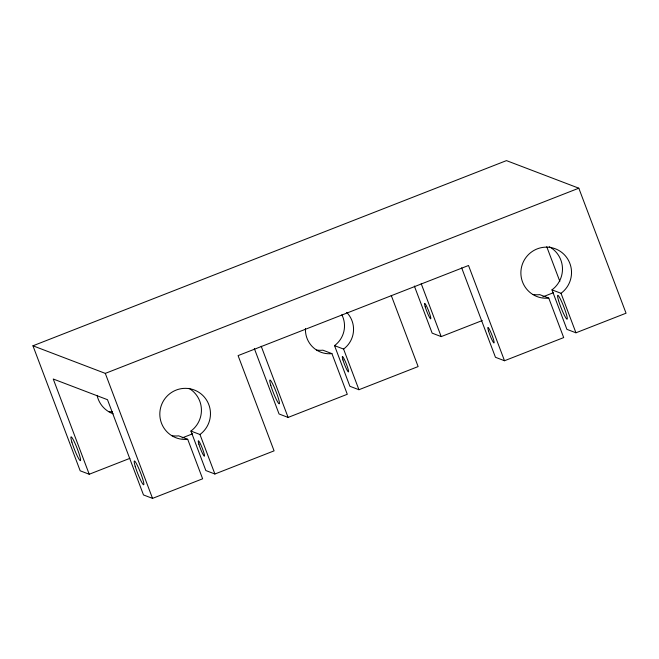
<?xml version="1.0" encoding="UTF-8"?>
<svg xmlns="http://www.w3.org/2000/svg" width="659" height="659" viewBox="0 0 659 659"><rect width="100%" height="100%" fill="white"/><g stroke="black" fill="none" stroke-linecap="round" stroke-linejoin="round"><path stroke-width="0.99" d="M129.881 458.351L89.229 474.249L80.184 470.806L32.95 345.794L506.466 160.615L578.816 188.194L626.05 313.206L575.95 332.795L566.905 329.352L551.978 289.845A25.586 25.289 -69.1 0 0 549.227 246.688M32.95 345.794L105.3 373.381L578.816 188.194M182.139 437.914L192.634 433.811M414.346 286.014L432.156 333.149L441.201 336.601L482.248 320.546M542.892 296.83L553.296 292.761M254.341 348.562L279.062 413.976L288.107 417.427L347.293 394.28L331.938 353.628A24.309 24.029 -69.1 0 1 305.463 328.512M341.848 314.78A24.309 24.029 -69.1 0 1 334.533 345.621L349.896 386.281L358.941 389.724L418.127 366.577L391.232 295.389M89.229 474.249L53.239 379.007L107.499 399.7L143.489 494.942L152.534 498.385L202.634 478.796L187.708 439.289A25.586 25.289 -69.1 0 1 160.59 407.822A25.586 25.289 -69.1 0 1 199.38 392.649A25.586 25.289 -69.1 0 1 199.965 434.495L214.892 474.002L274.078 450.855L238.088 355.613L468.516 265.495L504.506 360.737L563.692 337.589L548.766 298.09A25.586 25.289 -69.1 0 1 521.648 266.615A25.586 25.289 -69.1 0 1 560.438 251.45A25.586 25.289 -69.1 0 1 561.023 293.296L575.95 332.795M551.978 289.845L561.023 293.296M548.766 298.09L539.721 294.639A25.586 25.289 -69.1 0 1 533.115 294.491M504.506 360.737L495.461 357.293L461.654 267.818M334.533 345.621L343.578 349.072L358.941 389.724M331.938 353.628L322.894 350.176A24.309 24.029 -69.1 0 1 316.617 350.036M189.001 388.357A25.586 25.289 -69.1 0 1 190.921 431.052L199.965 434.495M187.708 439.289L178.663 435.846A25.586 25.289 -69.1 0 1 172.057 435.698M214.892 474.002L205.847 470.551L190.921 431.052M546.748 246.738L559.837 281.368M421.208 283.691L441.201 336.601M261.203 346.239L288.107 417.427M105.3 373.381L152.534 498.385M112.524 411.859A25.586 25.289 -69.1 0 1 108.751 411.562M113.208 413.844A25.586 25.289 -69.1 0 1 97.087 395.359M346.692 312.391A24.309 24.029 -69.1 0 1 343.578 349.072M135.202 466.3A12.793 1.442 68.6 0 0 143.514 484.76A12.793 1.442 68.6 0 0 138.332 467.495A12.793 1.442 68.6 0 0 135.202 466.3M71.897 442.164A12.793 1.442 68.6 0 0 80.209 460.625A12.793 1.442 68.6 0 0 75.027 443.359A12.793 1.442 68.6 0 0 71.897 442.164M270.775 385.342A12.793 1.442 68.6 0 0 279.087 403.802A12.793 1.442 68.6 0 0 273.905 386.536A12.793 1.442 68.6 0 0 270.775 385.342M342.944 359.938A8.312 0.939 68.6 0 0 348.347 371.931A8.312 0.939 68.6 0 0 344.978 360.712A8.312 0.939 68.6 0 0 342.944 359.938M425.203 306.806A8.312 0.939 68.6 0 0 430.607 318.808A8.312 0.939 68.6 0 0 427.238 307.588A8.312 0.939 68.6 0 0 425.203 306.806M558.61 300.71A12.793 1.442 68.6 0 0 566.929 319.17A12.793 1.442 68.6 0 0 561.748 301.904A12.793 1.442 68.6 0 0 558.61 300.71M198.894 444.207A8.312 0.939 68.6 0 0 204.298 456.201A8.312 0.939 68.6 0 0 200.929 444.982A8.312 0.939 68.6 0 0 198.894 444.207M488.5 330.95A8.312 0.939 68.6 0 0 493.904 342.944A8.312 0.939 68.6 0 0 490.543 331.724A8.312 0.939 68.6 0 0 488.5 330.95"/></g></svg>
